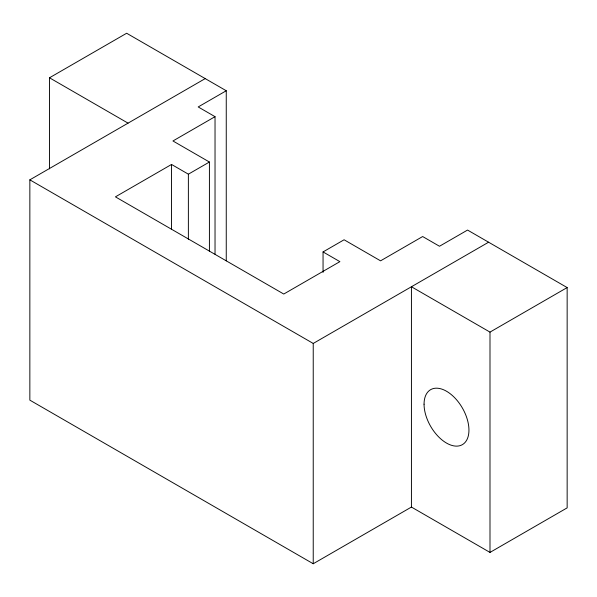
<?xml version="1.0" encoding="UTF-8"?>
<svg xmlns="http://www.w3.org/2000/svg" width="597" height="597" viewBox="0 0 597 597"><rect width="100%" height="100%" fill="white"/><g stroke="black" fill="none" stroke-linecap="round" stroke-linejoin="round"><path stroke-width="0.9" d="M49.491 168.884L49.491 77.789L126.646 33.245L226.256 90.751L226.256 260.859M323.052 272.374L323.052 251.927L344.096 239.778L380.565 260.837L422.654 236.539L439.489 246.255L467.548 230.061L567.15 287.567L567.15 507.868L489.995 552.419L411.43 507.062L313.231 563.755L29.85 400.147L29.85 179.839L205.211 78.603M226.256 90.751L198.197 106.945L215.032 116.669L215.032 254.24M215.032 116.669L172.943 140.967L209.42 162.026L209.42 251.262M209.42 162.026L188.376 174.175L171.54 164.451L115.422 196.853L283.769 294.045L339.887 261.643L323.052 251.927M29.85 179.839L313.231 343.447L488.592 242.21M411.43 507.062L411.43 286.754L489.995 332.111L567.15 287.567M49.491 77.789L128.049 123.146M489.995 332.111L489.995 552.419M313.231 343.447L313.231 563.755M188.376 174.175L188.376 239.24M171.54 164.451L171.54 229.524M424.057 404.199A31.745 18.328 60 0 0 457.727 446.078A31.745 18.328 60 0 0 457.727 401.191A31.745 18.328 60 0 0 424.057 404.199"/></g></svg>
